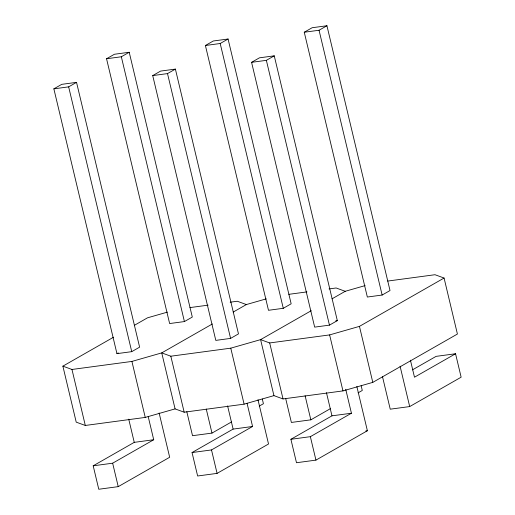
<?xml version="1.0" encoding="UTF-8"?>
<svg xmlns="http://www.w3.org/2000/svg" width="515" height="515" viewBox="0 0 515 515"><rect width="100%" height="100%" fill="white"/><g stroke="black" fill="none" stroke-linecap="round" stroke-linejoin="round"><path stroke-width="0.77" d="M53.863 88.85L61.742 84.344L76.535 82.361L139.617 347.155L131.737 351.661L116.944 353.644L53.863 88.85L68.65 86.861L76.535 82.361M106.547 58.755L114.427 54.255L129.22 52.273L192.301 317.066L184.422 321.566L169.628 323.549L106.547 58.755L121.334 56.772L129.22 52.273M152.717 75.589L160.603 71.083L175.39 69.1L238.477 333.894L230.591 338.4L215.804 340.383L152.717 75.589L167.51 73.6L175.39 69.1M205.401 45.494L213.287 40.994L228.074 39.011L291.155 303.805L283.276 308.305L268.489 310.294L205.401 45.494L220.195 43.511L228.074 39.011M251.578 62.328L259.457 57.822L274.25 55.839L337.331 320.633L329.452 325.139L314.659 327.122L251.578 62.328L266.364 60.345L274.25 55.839M304.262 32.233L312.142 27.733L326.935 25.75L390.016 290.544L382.136 295.043L367.343 297.033L304.262 32.233L319.049 30.25L326.935 25.75M387.673 281.068L434.988 274.72L444.078 278.036L457.417 334.035L372.796 382.368L342.964 390.904L283.025 398.938L273.935 395.629L244.104 404.159L184.17 412.2L175.081 408.891L145.249 417.42L85.31 425.461L76.22 422.152L62.882 366.152L113.519 337.228M134.331 325.345L147.509 317.819L167.394 312.129M116.944 353.644L118.257 352.891M212.373 323.967L161.736 352.891L131.911 361.427L71.971 369.467L62.882 366.152M233.186 312.084L246.363 304.558L266.255 298.867M311.234 310.706L260.596 339.63L230.765 348.166L170.826 356.206L161.736 352.891L175.081 408.891M332.04 298.822L345.224 291.297L365.109 285.606M159.129 412.998L169.673 457.262L118.231 486.643L98.771 489.25L93.189 465.811L134.254 442.353L153.715 439.739L148.191 416.558M93.189 465.811L112.65 463.197L153.715 439.739M273.935 395.629L260.596 339.63L269.686 342.945L329.619 334.905L359.451 326.368L444.078 278.036M186.791 411.633L192.526 435.703L211.987 433.096L231.447 421.978M259.251 406.097L263.423 403.715L262.309 399.022M257.983 399.743L268.527 444.001L217.085 473.382L197.631 475.989L192.044 452.55L233.115 429.092L252.575 426.484L247.052 403.297M192.044 452.55L211.504 449.936L252.575 426.484M285.645 398.372L291.381 422.442L310.841 419.834L330.302 408.717M358.112 392.836L362.283 390.454L361.163 385.761M356.844 386.482L367.388 430.74L315.946 460.12L296.486 462.728L290.904 439.289L331.969 415.83L351.43 413.223L345.719 389.263M412.425 369.879L436.096 356.361L455.556 353.754L461.137 377.192L409.695 406.573L390.241 409.18L382.471 376.568M290.904 439.289L310.358 436.675L351.43 413.223M455.556 353.754L414.485 377.205L410.436 360.204M189.958 307.59L208.099 305.157M230.179 302.196L237.273 301.243L246.363 304.558M288.812 294.329L306.953 291.896M329.034 288.934L336.134 287.982L345.224 291.297M335.774 320.845L337.331 320.633M365.83 430.946L367.388 430.74M400.078 366.197L409.695 406.573M319.049 30.25L382.136 295.043M359.451 326.368L372.796 382.368M266.364 60.345L329.452 325.139M329.619 334.905L342.964 390.904M326.446 392.642L331.969 415.83M305.105 395.758L310.841 419.834M220.195 43.511L283.276 308.305M310.358 436.675L315.946 460.12M269.686 342.945L283.025 398.938M167.51 73.6L230.591 338.4M230.765 348.166L244.104 404.159M227.591 405.904L233.115 429.092M206.251 409.019L211.987 433.096M121.334 56.772L184.422 321.566M211.504 449.936L217.085 473.382M170.826 356.206L184.17 412.2M68.65 86.861L131.737 351.661M131.911 361.427L145.249 417.42M128.731 419.165L134.254 442.353M112.65 463.197L118.231 486.643M71.971 369.467L85.31 425.461"/></g></svg>
